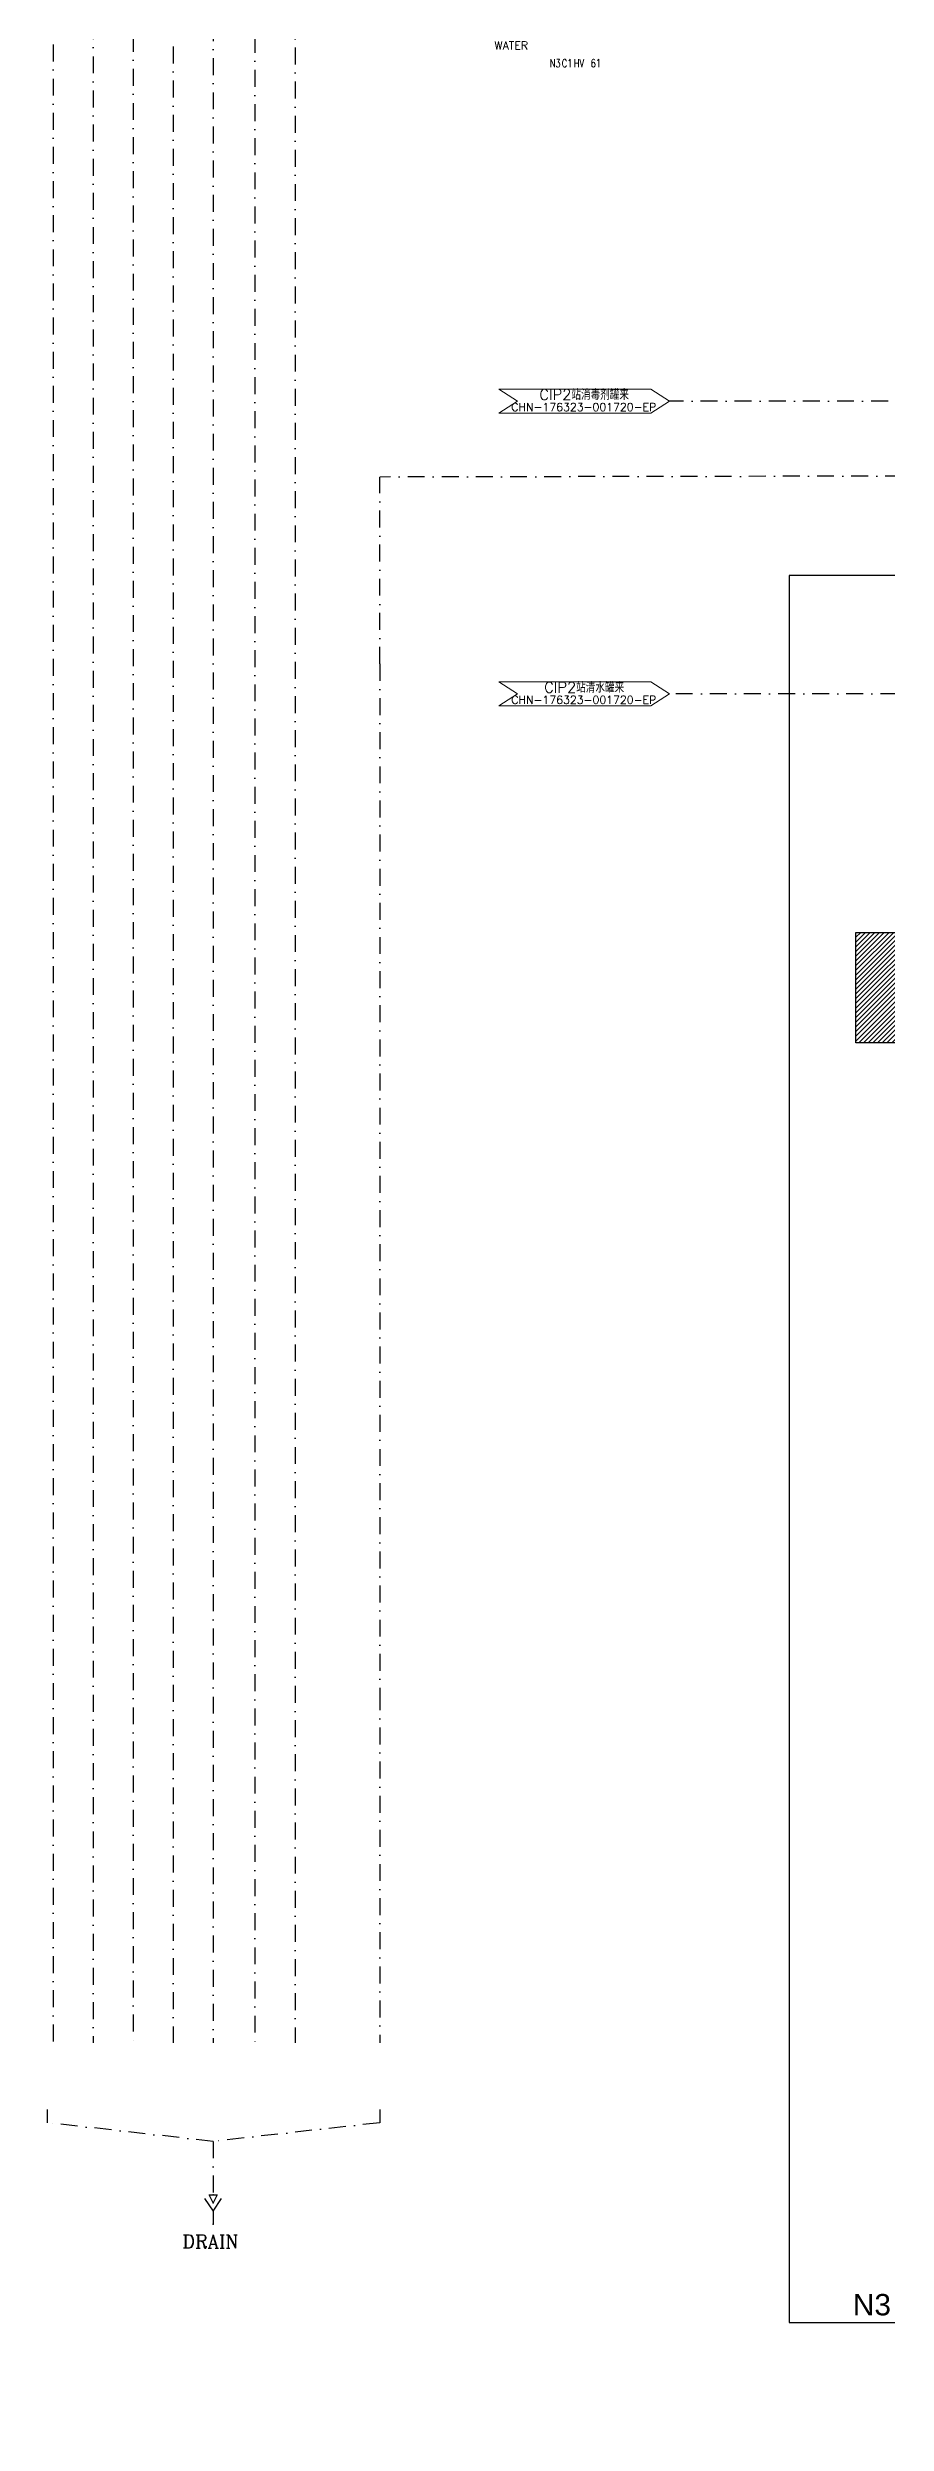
# Model space of a CAD drawing. Header units: inches. Extents: x 23279 to 25519, y 22340 to 23763.
# Drawn here: x 23279 to 23594, y 22392 to 23283 of the extents above; entities that cross this region are included whole.
import ezdxf
from ezdxf.enums import TextEntityAlignment as Align

# ---------------------------------------------------------------- set-up
doc = ezdxf.new("R2010")
doc.units = ezdxf.units.IN
doc.header["$MEASUREMENT"] = 0
doc.linetypes.add('DASHDOT2', pattern=[12.7, 6.35, -3.175, 0, -3.175])
doc.layers.add('31 Equipment', color=7, linetype='Continuous', lineweight=9)
for name, color, linetype in [('Future', 140, 'Continuous'), ('MATERIEL-DIVERS', 7, 'Continuous'), ('POMPES-PROCESS', 7, 'Continuous'), ('REPERES', 7, 'Continuous'), ('Skid', 5, 'Continuous'), ('TEXTES', 7, 'Continuous'), ('TUYAUTERIE-NEP', 4, 'DASHDOT2'), ('TXT_ENG', 7, 'Continuous'), ('ZN', 1, 'Continuous')]:
    doc.layers.add(name, color=color, linetype=linetype)
doc.layers.get('REPERES').off()
doc.styles.add('ARIAL', font='arial.ttf')
doc.styles.add('ROMANC', font='romanc')
doc.styles.add('ROMANS', font='ROMANS.SHX')
doc.styles.add('USER1', font='TXT.SHX', dxfattribs={"bigfont": 'gbcbig.shx'})

# ---------------------------------------------------------------- blocks, each defined once
blk = doc.blocks.new('FLE23')
at = {"color": 7}
for p, q in [((0, -1.5), (0, 1.5)), ((0, 1.5), (3, 0)), ((3, 0), (0, -1.5))]:
    blk.add_line(p, q, dxfattribs=at)
at = {"layer": 'MATERIEL-DIVERS', "color": 2}
for p in [(0, 0), (3, 0)]:
    blk.add_point(p, dxfattribs=at)
at = {"layer": 'MATERIEL-DIVERS', "color": 7, "extrusion": (-1, 0, 0)}
blk.add_point((0, 0), dxfattribs=at)
at = {"layer": 'MATERIEL-DIVERS', "color": 7, "extrusion": (1, 0, 0)}
blk.add_point((3, 0), dxfattribs=at)
blk = doc.blocks.new('EGOUT')
at = {"color": 7}
for p, q in [((-3.2, 9.61), (0, 4.81)), ((0, 4.81), (3.2, 9.61)), ((0, 4.81), (0, 0))]:
    blk.add_line(p, q, dxfattribs=at)
at = {"color": 7, "extrusion": (0, -1, 0)}
blk.add_point((0, 0), dxfattribs=at)
at = {"layer": 'POMPES-PROCESS', "style": 'ROMANS'}
blk.add_attdef('EGOUT', text='', height=3, dxfattribs=at).set_placement((0, -4), align=Align.MIDDLE)
blk = doc.blocks.new('REPNORM1')
at = {"layer": 'TEXTES', "style": 'ROMANS', "width": 0.75}
for tag, p in [('ZONE', (-9.75, -1.25)), ('SOUSZONE', (-5.25, -1.25)), ('ELEMENT', (-0.75, -1.25)), ('NUM', (5.59, -1.22))]:
    blk.add_attdef(tag, p, '', height=3, dxfattribs=at)
blk = doc.blocks.new('APV-SIGN-ARW-DWG-1')
at = {"layer": '31 Equipment'}
for p, q in [((-32, 4.49), (25, 4.49)), ((-32, 4.49), (-25, 0)), ((-25, 0), (-32, -4.49)), ((25, 4.49), (32, 0)), ((32, 0), (25, -4.49)), ((-32, -4.49), (25, -4.49))]:
    blk.add_line(p, q, dxfattribs=at)
at = {"layer": '31 Equipment', "style": 'ROMANS', "width": 0.8}
for tag, p in [('TEXT1', (0, 0.37)), ('TEXT2', (0, -3.63))]:
    blk.add_attdef(tag, text='', height=3, dxfattribs=at).set_placement(p, align=Align.CENTER)

msp = doc.modelspace()

# ---------------------------------------------------------------- hatches: boundary and pattern name
at = {"layer": 'Future', "linetype": 'ByBlock'}
h = msp.add_hatch(dxfattribs=at)
h.set_pattern_fill('ANSI31', color=4, scale=10)
h.paths.add_polyline_path([(23582.02, 22950.99), (25012.63, 22950.99), (25012.63, 23368.85), (25513.59, 23368.85), (25513.59, 23308.35), (25335.79, 23308.35), (25134.28, 23308.35), (25134.28, 22935.28), (24983.22, 22935.28), (24983.22, 22913.39), (24947.99, 22913.39), (24947.99, 22907.57), (24906.32, 22907.57), (24906.32, 22916.3), (24826.24, 22916.3), (24826.24, 22909.56), (23582.02, 22909.56)])
h.paths.add_polyline_path([(23453.25, 23515.71), (25440.65, 23515.71), (25440.65, 23487.02), (23453.25, 23487.02)])

# ---------------------------------------------------------------- linework, layer by layer
at = {"layer": 'Future', "color": 4, "linetype": 'ByBlock'}
msp.add_lwpolyline([(23582.02, 22950.99), (25012.63, 22950.99), (25012.63, 23368.85), (25513.59, 23368.85), (25513.59, 23308.35), (25335.79, 23308.35), (25134.28, 23308.35), (25134.28, 22935.28), (24983.22, 22935.28), (24983.22, 22913.39), (24947.99, 22913.39), (24947.99, 22907.57), (24906.32, 22907.57), (24906.32, 22916.3), (24826.24, 22916.3), (24826.24, 22909.56), (23582.02, 22909.56), (23582.02, 22950.99)], dxfattribs=at)
at = {"layer": 'Skid'}
msp.add_lwpolyline([(24867.1, 22391.88), (24867.1, 22556.53), (25518.76, 22556.53), (25518.76, 23702.66), (23445.67, 23706.44), (23445.67, 23388.76), (24910.92, 23384.98), (24910.92, 23084.87), (23557, 23084.87), (23557, 22429.72), (24735.31, 22429.72), (24735.31, 22391.88), (24867.1, 22391.88)], dxfattribs=at)
at = {"layer": 'TUYAUTERIE-NEP'}
for p, q in [((23280.86, 23667.92), (23280.86, 22534.67)), ((23295.86, 23637.9), (23295.86, 22534.67)), ((23310.86, 23607.6), (23310.86, 22534.67)), ((23325.86, 23577.6), (23325.86, 22534.67)), ((23340.86, 23547.6), (23340.86, 22534.67)), ((23356.56, 23517.6), (23356.56, 22534.67)), ((23371.66, 23487.62), (23371.66, 22534.67)), ((23817.01, 23122.52), (23403.37, 23121.76)), ((23403.37, 23051.67), (23403.37, 23121.76)), ((23403.37, 23051.67), (23403.37, 22665.67)), ((23597.58, 23040.43), (23512.08, 23040.43)), ((23403.37, 22665.67), (23403.37, 22534.67)), ((23340.86, 22497.67), (23340.86, 22477.69))]:
    msp.add_line(p, q, dxfattribs=at)
for points in [[(23837.29, 23150.22), (23512.08, 23150.22)], [(23403.37, 22509.67), (23403.37, 22504.67), (23340.86, 22497.67), (23278.73, 22504.67), (23278.73, 22509.67)]]:
    msp.add_lwpolyline(points, dxfattribs=at)

# ---------------------------------------------------------------- block references
at = {"layer": 'MATERIEL-DIVERS'}
ref = msp.add_blockref('APV-SIGN-ARW-DWG-1', (23480.08, 23150.22), dxfattribs=dict(at, xscale=-1, rotation=180))
ref.add_attrib('TEXT1', 'CIP2站消毒剂罐来', dxfattribs={"layer": '31 Equipment', "height": 4, "style": 'USER1'}).set_placement((23480.08, 23150.67), align=Align.CENTER)
ref.add_attrib('TEXT2', 'CHN-176323-001720-EP', dxfattribs={"layer": '31 Equipment', "height": 3, "style": 'USER1'}).set_placement((23479.93, 23146.49), align=Align.CENTER)
ref = msp.add_blockref('APV-SIGN-ARW-DWG-1', (23480.08, 23040.43), dxfattribs=dict(at, xscale=-1, rotation=180))
ref.add_attrib('TEXT1', 'CIP2站清水罐来', dxfattribs={"layer": '31 Equipment', "height": 4, "style": 'USER1'}).set_placement((23480.08, 23040.88), align=Align.CENTER)
ref.add_attrib('TEXT2', 'CHN-176323-001720-EP', dxfattribs={"layer": '31 Equipment', "height": 3, "style": 'USER1'}).set_placement((23479.93, 23036.7), align=Align.CENTER)
msp.add_blockref('EGOUT', (23340.86, 22466.67), dxfattribs=at)
at = {"layer": 'MATERIEL-DIVERS', "rotation": 270}
msp.add_blockref('FLE23', (23340.86, 22477.67), dxfattribs=at)
at = {"layer": 'REPERES'}
msp.add_blockref('REPNORM1', (23476.94, 23276.66), dxfattribs=at).add_auto_attribs({'ZONE': 'N3', 'SOUSZONE': 'C1', 'ELEMENT': 'HV', 'NUM': '61'})

# ---------------------------------------------------------------- texts
at = {"layer": 'TXT_ENG', "style": 'ROMANC'}
msp.add_text('WATER', height=3, dxfattribs=at).set_placement((23452.72, 23283.58), align=Align.MIDDLE)
at = {"layer": 'TXT_ENG', "color": 1, "style": 'ROMANC'}
msp.add_text('DRAIN', height=5, dxfattribs=at).set_placement((23339.86, 22457.67), align=Align.CENTER)
at = {"layer": 'ZN', "insert": (23602.63, 22436.37), "char_height": 8, "attachment_point": 5, "style": 'ARIAL'}
msp.add_mtext('N3 SKID', dxfattribs=at)

doc.saveas('drawing.dxf')
